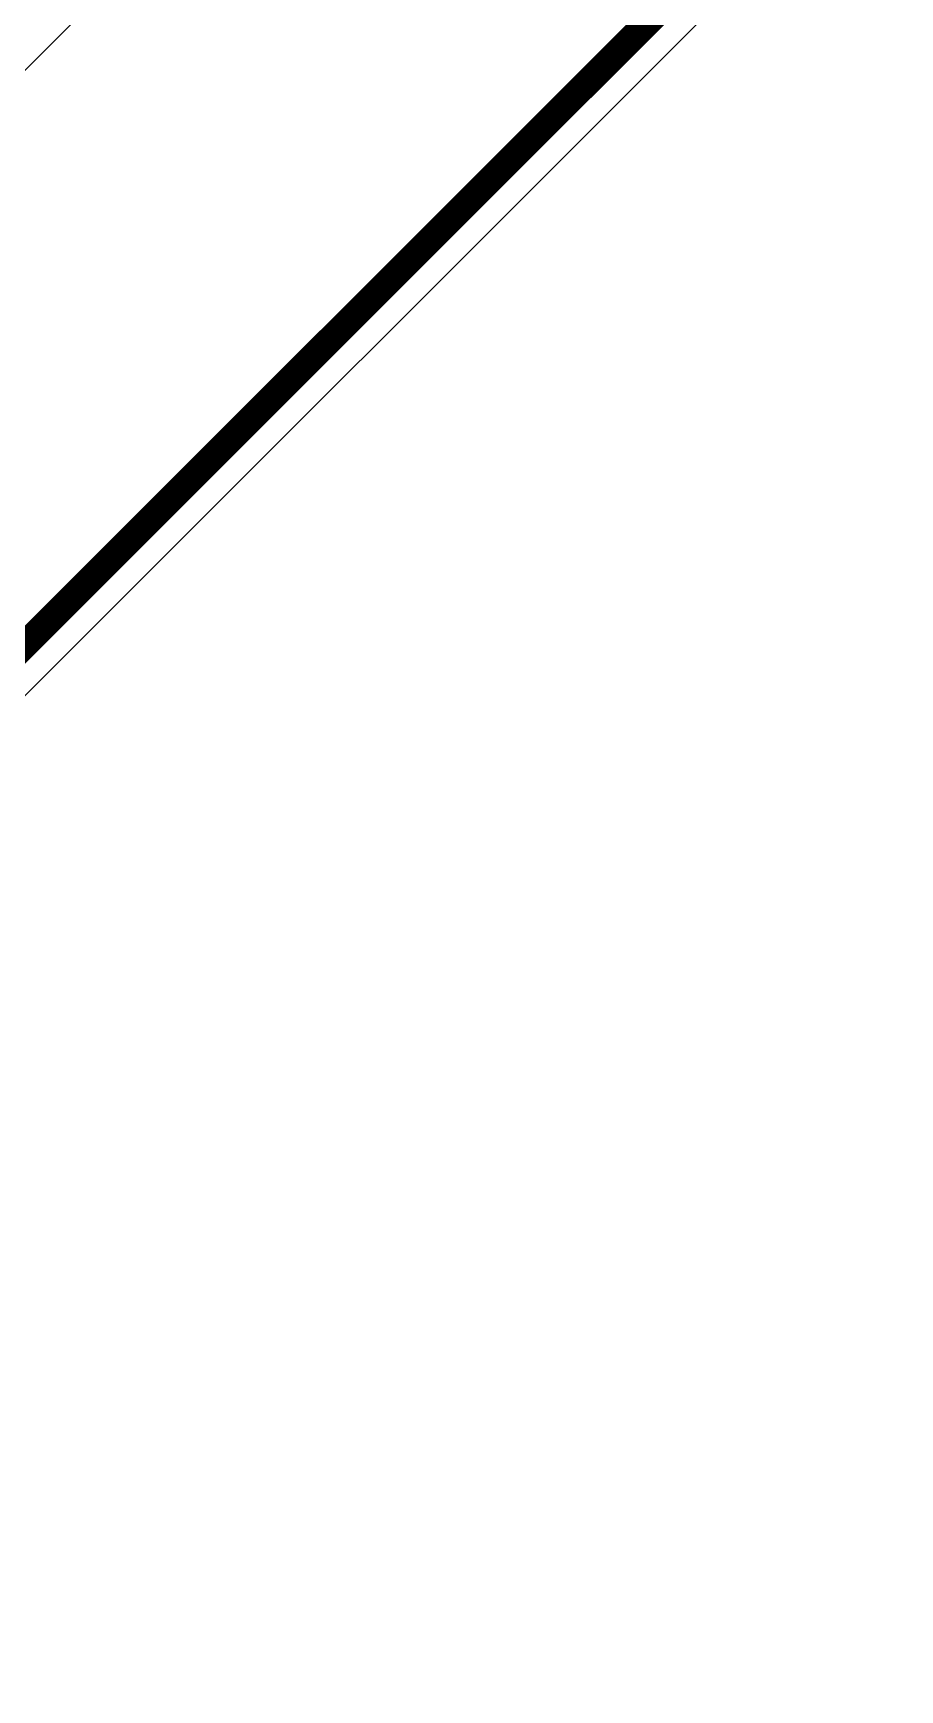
# Model space of a CAD drawing. Header units: millimetres. Extents: x 0 to 2.36, y 0 to 2.36.
# Drawn here: x 2.04 to 2.36, y 0 to 0.613 of the extents above; entities that cross this region are included whole.
import ezdxf

# ---------------------------------------------------------------- set-up
doc = ezdxf.new("R2010")
doc.units = ezdxf.units.MM
doc.header["$MEASUREMENT"] = 0
for name, color, linetype in [('BottomLayer', 5, 'Continuous'), ('TopLayer', 1, 'Continuous'), ('TopOverlay', 2, 'Continuous')]:
    doc.layers.add(name, color=color, linetype=linetype)

msp = doc.modelspace()

# ---------------------------------------------------------------- linework, layer by layer
at = {"layer": 'BottomLayer'}
for p, q in [((2.00016, 0.5626), (2.20534, 0.76778)), ((2.36, 0.69123), (1.66877, 0))]:
    msp.add_line(p, q, dxfattribs=at)
at = {"layer": 'BottomLayer', "const_width": 0.025}
msp.add_lwpolyline([(1.98249, 0.58026), (2.18768, 0.78545)], dxfattribs=at)
at = {"layer": 'TopLayer'}
msp.add_line((2.36, 0.69123), (1.66877, 0), dxfattribs=at)
at = {"layer": 'TopOverlay', "const_width": 0.01}
msp.add_lwpolyline([(1.66, 0.01), (2.35, 0.7)], dxfattribs=at)

doc.saveas('drawing.dxf')
